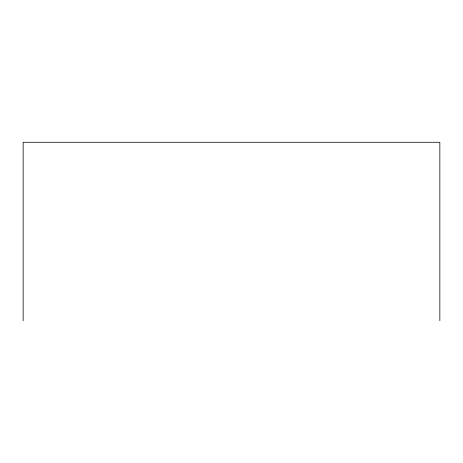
<?xml version="1.0" encoding="UTF-8"?>
<svg xmlns="http://www.w3.org/2000/svg" width="463" height="463" viewBox="0 0 463 463"><rect width="100%" height="100%" fill="white"/><g stroke="black" fill="none" stroke-linecap="round" stroke-linejoin="round"><path stroke-width="0.69" d="M439.85 320.72L439.85 142.28L23.15 142.28L23.15 320.72"/></g></svg>
